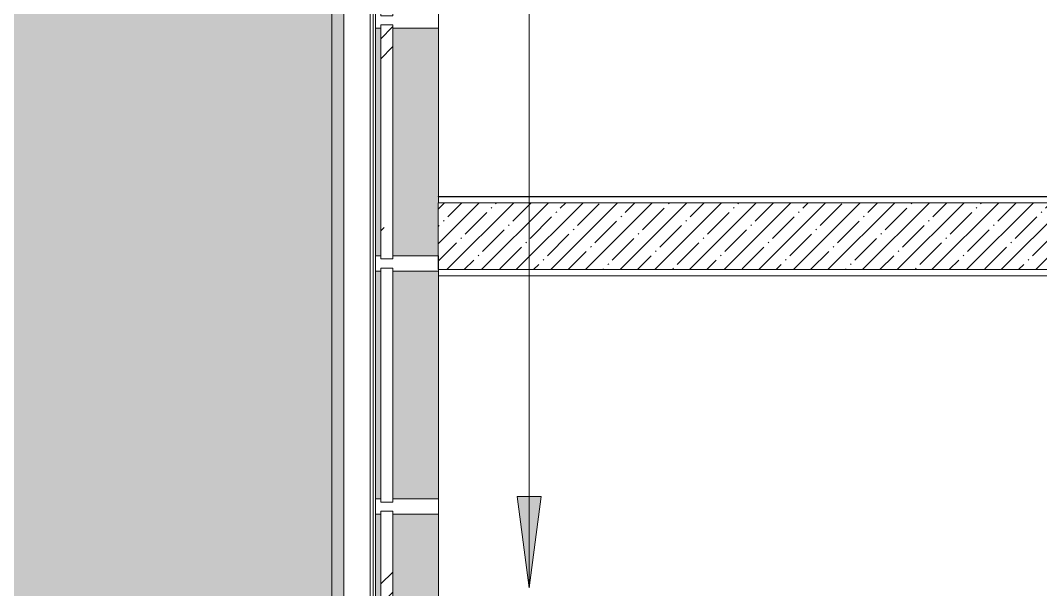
# Model space of a CAD drawing. Header units: millimetres. Extents: x -7229 to 193500, y -8553 to 29000.
# Drawn here: x 138458 to 141816, y 24477 to 26350 of the extents above; entities that cross this region are included whole.
import ezdxf

# ---------------------------------------------------------------- set-up
doc = ezdxf.new("R2010")
doc.units = ezdxf.units.MM
doc.linetypes.add('Осевая', pattern=[15875, 3175, -2381.25, 7937.5, -2381.25])
for name, color, linetype, lineweight in [('A-DETL-2', 7, 'Continuous', 9), ('A-GLAZ-CURT-2', 7, 'Continuous', 9), ('A-GLAZ-CWMG-3', 7, 'Continuous', 9), ('G-ANNO-TEXT', 7, 'Continuous', 9), ('I-WALL-5', 7, 'Continuous', 9), ('Оси', 7, 'Continuous', 9), ('Оси-2', 7, 'Осевая', 9)]:
    doc.layers.add(name, color=color, linetype=linetype, lineweight=lineweight)
doc.layers.add('A-DETL-GENF-5', color=7, linetype='Continuous', lineweight=9, true_color=0xeeeeee)
doc.layers.add('A-GLAZ-CWMG-4', color=7, linetype='Continuous', lineweight=9, true_color=0x383e42)

# ---------------------------------------------------------------- blocks, each defined once
blk = doc.blocks.new('Системная панель - Стекло - 40мм-V140-План зашивки приборов отопления в осях 1-12')
at = {"layer": 'A-GLAZ-CURT-2'}
h = blk.add_hatch(dxfattribs=at)
h.set_pattern_fill('FP_135', color=256, style=0, pattern_type=2)
h.set_pattern_definition([(135, (24250.12, -3971.1), (-282.843, -282.843), [200, -600]), (135, (24350.12, -4171.1), (-282.843, -282.843), [600, -200]), (135, (24450.12, -3771.1), (-282.843, -282.843), [200, -600])])
h.paths.add_polyline_path([(385, 0), (385, 40), (-385, 38.9), (-385, 0), (-23.3, 0)])
for p, q in [((385, 40), (-385, 40)), ((-385, 40), (-385, 0)), ((385, 0), (385, 40)), ((-385, 0), (385, 0))]:
    blk.add_line(p, q, dxfattribs=at)
blk = doc.blocks.new('Прямоугольный импост - Импост структурный с накладкой - 190мм-23186010-План зашивки приборов отопления в осях 1-12')
at = {"layer": 'A-GLAZ-CWMG-4'}
for points in [[(3861.1, 23175.1), (3871.1, 23175.1), (3871.1, 23925.1), (3854.1, 23925.1), (3854.1, 23175.1)], [(3911.1, 23175.1), (4061.1, 23175.1), (4060, 23925.1), (3911.1, 23925.1), (3911.1, 23313.4)]]:
    blk.add_hatch(color=256, dxfattribs=at).paths.add_polyline_path(points)
at = {"layer": 'A-GLAZ-CWMG-3'}
for p, q in [((3854.1, 23175.1), (3854.1, 23925.1)), ((4061.1, 23175.1), (4061.1, 23925.1))]:
    blk.add_line(p, q, dxfattribs=at)
blk = doc.blocks.new('Прямоугольный импост - Импост структурный с накладкой - 190мм-22862219-План зашивки приборов отопления в осях 1-12')
at = {"layer": 'A-GLAZ-CWMG-3'}
for p, q in [((-25, 0), (-25, 17)), ((-25, 17), (25, 17)), ((-15, 0), (-25, 0)), ((-15, -40), (-15, 0)), ((25, 0), (15, 0)), ((15, 0), (15, -40)), ((25, 17), (25, 0)), ((-25, -190), (-25, -40)), ((-25, -40), (-15, -40)), ((15, -40), (25, -40)), ((25, -40), (25, -190)), ((25, -190), (-25, -190))]:
    blk.add_line(p, q, dxfattribs=at)
blk = doc.blocks.new('Системная панель - Стекло - 40мм-V152-План зашивки приборов отопления в осях 1-12')
at = {"layer": 'A-GLAZ-CURT-2'}
for p, q in [((385, 40), (-385, 40)), ((-385, 40), (-385, 0)), ((385, 0), (385, 40)), ((-385, 0), (385, 0))]:
    blk.add_line(p, q, dxfattribs=at)
blk = doc.blocks.new('Системная панель - Стекло - 40мм-V170-План зашивки приборов отопления в осях 1-12')
at = {"layer": 'A-GLAZ-CURT-2'}
h = blk.add_hatch(dxfattribs=at)
h.set_pattern_fill('FP_172', color=256, style=0, pattern_type=2)
h.set_pattern_definition([(135, (25850.12, -3971.1), (-282.843, -282.843), [200, -600]), (135, (25950.12, -4171.1), (-282.843, -282.843), [600, -200]), (135, (26050.12, -3771.1), (-282.843, -282.843), [200, -600])])
h.paths.add_polyline_path([(385, 15), (385, 40), (-385, 38.9), (-385, 0), (385, 0)])
for p, q in [((385, 40), (-385, 40)), ((-385, 40), (-385, 0)), ((385, 0), (385, 40)), ((-385, 0), (385, 0))]:
    blk.add_line(p, q, dxfattribs=at)
blk = doc.blocks.new('Прямоугольный импост - Импост структурный с накладкой - 190мм-V171-План зашивки приборов отопления в осях 1-12')
at = {"layer": 'A-GLAZ-CWMG-4'}
for points in [[(3861.1, 25575.1), (3871.1, 25575.1), (3871.1, 26325.1), (3854.1, 26325.1), (3854.1, 25575.1)], [(4045.8, 25575.1), (4060, 25575.1), (4060, 26325.1), (3911.1, 26325.1), (3911.1, 25575.1), (4031.1, 25575.1)]]:
    blk.add_hatch(color=256, dxfattribs=at).paths.add_polyline_path(points)
at = {"layer": 'A-GLAZ-CWMG-3'}
for p, q in [((3854.1, 25575.1), (3854.1, 26325.1)), ((4061.1, 25749.9), (4061.1, 26325.1))]:
    blk.add_line(p, q, dxfattribs=at)
blk = doc.blocks.new('Прямоугольный импост - Импост структурный с накладкой - 170мм-23186685-План зашивки приборов отопления в осях 1-12')
at = {"layer": 'A-GLAZ-CWMG-3'}
for p, q in [((3836.1, 20672.1), (3836.1, 27150.1)), ((3846.1, 20672.1), (3846.1, 27150.1))]:
    blk.add_line(p, q, dxfattribs=at)

msp = doc.modelspace()

# ---------------------------------------------------------------- hatches: boundary and pattern name
at = {"layer": 'A-DETL-GENF-5'}
msp.add_hatch(color=256, dxfattribs=at).paths.add_polyline_path([(135482.9, 15380), (139522, 15380), (139522, 16073.1), (139070, 16073.1), (139070, 16118.1), (139522, 16118.1), (139522, 17618.1), (138624, 17618.1), (138624, 17663.1), (139522, 17663.1), (139522, 19082.1), (138644, 19082.1), (138644, 19127.1), (139522, 19127.1), (139522, 20627.1), (139090, 20627.1), (139090, 20672.1), (139522, 20672.1), (139522, 27252), (135482.9, 27252), (135482.9, 15893.6)])
at = {"layer": 'G-ANNO-TEXT'}
msp.add_hatch(color=256, dxfattribs=at).paths.add_polyline_path([(140132.4, 24483.1), (140171.9, 24783.1), (140092.9, 24783.1)])
at = {"layer": 'I-WALL-5'}
h = msp.add_hatch(dxfattribs=at)
h.set_pattern_fill('FP_114', color=256, style=0, pattern_type=2)
h.set_pattern_definition([(45, (135772.895, 0), (-57.02463, 57.02463), []), (45, (135829.92, 0), (-57.02463, 57.02463), [100.806, -20.161, 3.353, -16.808])])
h.paths.add_polyline_path([(142152.9, 25530), (145482.9, 25530), (145482.9, 25750), (139832.9, 25750), (139832.9, 25530), (142086.9, 25530)])

# ---------------------------------------------------------------- linework, layer by layer
at = {"layer": 'A-DETL-2'}
msp.add_line((139522, 15380), (139522, 27252), dxfattribs=at)
at = {"layer": 'G-ANNO-TEXT'}
for p, q in [((140132.4, 24483.1), (140132.4, 27748.9)), ((140171.9, 24783.1), (140092.9, 24783.1)), ((140092.9, 24783.1), (140132.4, 24483.1)), ((140132.4, 24483.1), (140171.9, 24783.1))]:
    msp.add_line(p, q, dxfattribs=at)
at = {"layer": 'I-WALL-5'}
for p, q in [((145503.9, 25771), (139832.9, 25771)), ((139832.9, 25771), (139832.9, 25770)), ((139832.9, 25770), (145502.9, 25770)), ((145482.9, 25750), (139832.9, 25750)), ((139832.9, 25750), (139832.9, 25530)), ((139832.9, 25530), (142072.9, 25530)), ((142052.9, 25510), (139832.9, 25510)), ((139832.9, 25510), (139832.9, 25509)), ((139832.9, 25509), (142041.9, 25509))]:
    msp.add_line(p, q, dxfattribs=at)
at = {"layer": 'Оси'}
msp.add_line((139482.9, 24898.1), (139482.9, 27398.1), dxfattribs=at)
at = {"layer": 'Оси-2'}
msp.add_line((139482.9, 593.7), (139482.9, 24898.1), dxfattribs=at)

# ---------------------------------------------------------------- block references
at = {"layer": 'A-GLAZ-CURT-2', "rotation": 269.9999999999999}
for name, p in [('Системная панель - Стекло - 40мм-V170-План зашивки приборов отопления в осях 1-12', (139644, 25950.1)), ('Системная панель - Стекло - 40мм-V152-План зашивки приборов отопления в осях 1-12', (139644, 25150.1)), ('Системная панель - Стекло - 40мм-V140-План зашивки приборов отопления в осях 1-12', (139644, 24350.1))]:
    msp.add_blockref(name, p, dxfattribs=at)
at = {"layer": 'A-GLAZ-CWMG-3'}
for name, p in [('Прямоугольный импост - Импост структурный с накладкой - 170мм-23186685-План зашивки приборов отопления в осях 1-12', (135772.9, 0)), ('Прямоугольный импост - Импост структурный с накладкой - 190мм-V171-План зашивки приборов отопления в осях 1-12', (135772.9, 0)), ('Прямоугольный импост - Импост структурный с накладкой - 190мм-23186010-План зашивки приборов отопления в осях 1-12', (135772.9, 1600)), ('Прямоугольный импост - Импост структурный с накладкой - 190мм-23186010-План зашивки приборов отопления в осях 1-12', (135772.9, 800))]:
    msp.add_blockref(name, p, dxfattribs=at)
at = {"layer": 'A-GLAZ-CWMG-3', "extrusion": (0, 0, -1), "rotation": 270.0000000000001}
for p in [(-139644, 26350.1), (-139644, 25550.1), (-139644, 24750.1)]:
    msp.add_blockref('Прямоугольный импост - Импост структурный с накладкой - 190мм-22862219-План зашивки приборов отопления в осях 1-12', p, dxfattribs=at)

doc.saveas('drawing.dxf')
